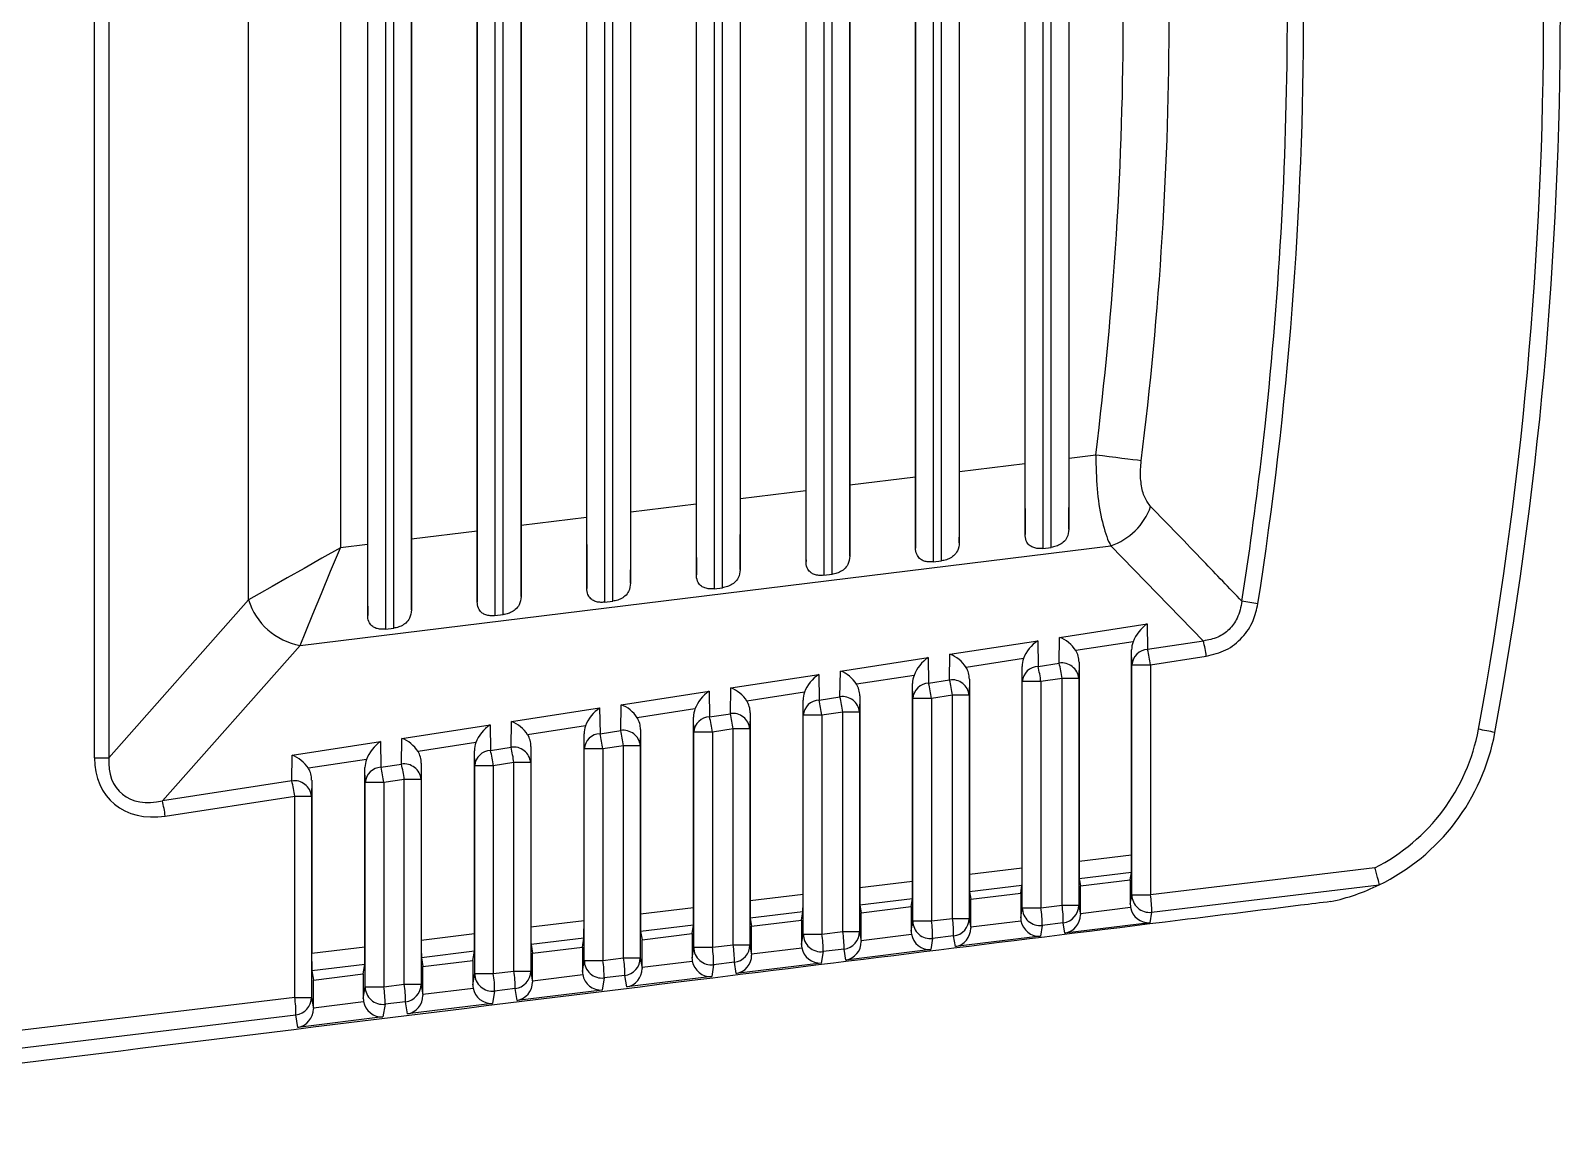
# Model space of a CAD drawing. Extents: x 8 to 113, y 1 to 87.
# Drawn here: x 53.228 to 54.093, y 36.193 to 36.809 of the extents above; entities that cross this region are included whole.
import ezdxf

# ---------------------------------------------------------------- set-up
doc = ezdxf.new("R2010")
doc.units = 0
doc.header["$MEASUREMENT"] = 0
doc.layers.add('OBJECT', color=7, linetype='CONTINUOUS')

msp = doc.modelspace()

# ---------------------------------------------------------------- linework, layer by layer
at = {"layer": 'OBJECT'}
for p, q in [((53.26383, 36.39726), (53.26383, 37.23919)), ((53.27196, 37.23919), (53.27196, 36.39726)), ((53.42846, 37.16645), (53.42846, 36.47)), ((53.43319, 36.47058), (53.43319, 37.16587)), ((53.41846, 36.47778), (53.41846, 37.15866)), ((53.44319, 37.15562), (53.44319, 36.48082)), ((53.49046, 37.15884), (53.49046, 36.47761)), ((53.49519, 36.47819), (53.49519, 37.15825)), ((53.351, 36.4866), (53.351, 37.14984)), ((53.48046, 36.4854), (53.48046, 37.15105)), ((53.50519, 37.14801), (53.50519, 36.48843)), ((53.55246, 37.15122), (53.55246, 36.48522)), ((53.55719, 36.4858), (53.55719, 37.15064)), ((53.54246, 36.49301), (53.54246, 37.14344)), ((53.56719, 37.1404), (53.56719, 36.49605)), ((53.60446, 36.50062), (53.60446, 37.13582)), ((53.61446, 37.14361), (53.61446, 36.49283)), ((53.61919, 36.49342), (53.61919, 37.14303)), ((53.67646, 37.136), (53.67646, 36.50045)), ((53.68119, 36.50103), (53.68119, 37.13542)), ((53.62919, 37.13279), (53.62919, 36.50366)), ((53.66646, 36.50824), (53.66646, 37.12821)), ((53.73846, 37.12839), (53.73846, 36.50806)), ((53.74319, 36.50864), (53.74319, 37.1278)), ((53.40297, 37.12048), (53.40297, 36.51597)), ((53.41832, 37.11859), (53.41832, 36.51785)), ((53.69119, 37.12517), (53.69119, 36.51127)), ((53.72846, 36.51585), (53.72846, 37.1206)), ((53.80046, 37.12077), (53.80046, 36.51567)), ((53.80519, 36.51625), (53.80519, 37.12019)), ((53.44332, 36.52092), (53.44332, 37.11552)), ((53.48032, 37.11098), (53.48032, 36.52546)), ((53.75319, 37.11756), (53.75319, 36.51889)), ((53.79046, 36.52346), (53.79046, 37.11298)), ((53.81519, 37.10995), (53.81519, 36.5265)), ((53.50532, 36.52853), (53.50532, 37.10791)), ((53.54232, 37.10337), (53.54232, 36.53308)), ((53.56732, 36.53615), (53.56732, 37.1003)), ((53.60432, 37.09575), (53.60432, 36.54069)), ((53.62932, 36.54376), (53.62932, 37.09269)), ((53.66632, 37.08814), (53.66632, 36.5483)), ((53.69132, 36.55137), (53.69132, 37.08507)), ((53.72832, 37.08053), (53.72832, 36.55592)), ((53.75332, 36.55899), (53.75332, 37.07746)), ((53.79032, 37.07292), (53.79032, 36.56353)), ((53.81532, 36.5666), (53.81532, 37.06985)), ((53.83037, 36.56844), (53.81532, 36.5666)), ((53.72832, 36.55592), (53.69132, 36.55137)), ((53.79032, 36.56353), (53.75332, 36.55899)), ((53.66632, 36.5483), (53.62932, 36.54376)), ((53.60432, 36.54069), (53.56732, 36.53615)), ((53.54232, 36.53308), (53.50532, 36.52853)), ((53.48032, 36.52546), (53.44332, 36.52092)), ((53.38015, 36.46081), (53.8389, 36.51714)), ((53.41832, 36.51785), (53.40297, 36.51597)), ((53.80046, 36.51567), (53.80519, 36.51625)), ((53.8389, 36.51714), (53.89137, 36.46327)), ((53.73846, 36.50806), (53.74319, 36.50864)), ((53.67646, 36.50045), (53.68119, 36.50103)), ((53.351, 36.4866), (53.27196, 36.39726)), ((53.61446, 36.49283), (53.61919, 36.49342)), ((53.49046, 36.47761), (53.49519, 36.47819)), ((53.55246, 36.48522), (53.55719, 36.4858)), ((53.42846, 36.47), (53.43319, 36.47058)), ((53.80996, 36.46533), (53.85955, 36.47295)), ((53.85955, 36.47295), (53.85977, 36.45842)), ((53.30233, 36.37285), (53.38015, 36.46081)), ((53.74793, 36.45581), (53.79758, 36.46343)), ((53.79758, 36.46343), (53.7978, 36.4489)), ((53.80974, 36.45074), (53.80996, 36.46533)), ((53.85151, 36.46287), (53.81909, 36.4579)), ((53.89137, 36.46327), (53.85977, 36.45842)), ((53.68591, 36.44629), (53.73561, 36.45392)), ((53.73561, 36.45392), (53.73583, 36.43939)), ((53.74772, 36.44122), (53.74793, 36.45581)), ((53.78954, 36.45336), (53.75706, 36.44837)), ((53.85083, 36.44982), (53.8507, 36.45828)), ((53.8507, 36.34237), (53.8507, 36.45828)), ((53.86135, 36.44982), (53.89296, 36.45467)), ((53.62388, 36.43677), (53.67364, 36.44441)), ((53.67364, 36.44441), (53.67386, 36.42988)), ((53.68569, 36.4317), (53.68591, 36.44629)), ((53.72757, 36.44385), (53.69503, 36.43885)), ((53.78886, 36.44031), (53.78873, 36.44877)), ((53.78873, 36.33493), (53.78873, 36.44877)), ((53.7978, 36.4489), (53.80974, 36.45074)), ((53.82094, 36.45126), (53.8208, 36.44214)), ((53.82094, 36.45126), (53.82094, 36.3388)), ((53.85083, 36.44982), (53.86135, 36.44982)), ((53.85083, 36.31978), (53.85083, 36.44982)), ((53.86135, 36.44982), (53.86135, 36.31978)), ((53.56185, 36.42725), (53.61167, 36.4349)), ((53.61167, 36.4349), (53.61189, 36.42037)), ((53.62366, 36.42217), (53.62388, 36.43677)), ((53.6656, 36.43434), (53.633, 36.42933)), ((53.72688, 36.4308), (53.72676, 36.43926)), ((53.72676, 36.32749), (53.72676, 36.43926)), ((53.73583, 36.43939), (53.74772, 36.44122)), ((53.75891, 36.44174), (53.75877, 36.43262)), ((53.75891, 36.44174), (53.75891, 36.33135)), ((53.79938, 36.44031), (53.78886, 36.44031)), ((53.78886, 36.31234), (53.78886, 36.44031)), ((53.81133, 36.44214), (53.79938, 36.44031)), ((53.79938, 36.44031), (53.79938, 36.31234)), ((53.81133, 36.31378), (53.81133, 36.44214)), ((53.8208, 36.44214), (53.81133, 36.44214)), ((53.8208, 36.44214), (53.8208, 36.31378)), ((53.56163, 36.41265), (53.56185, 36.42725)), ((53.66491, 36.42128), (53.66479, 36.42975)), ((53.66479, 36.32006), (53.66479, 36.42975)), ((53.67386, 36.42988), (53.68569, 36.4317)), ((53.69688, 36.43222), (53.69674, 36.4231)), ((53.69688, 36.43222), (53.69688, 36.32391)), ((53.72688, 36.30491), (53.72688, 36.4308)), ((53.73741, 36.4308), (53.72688, 36.4308)), ((53.7493, 36.43262), (53.73741, 36.4308)), ((53.73741, 36.4308), (53.73741, 36.30491)), ((53.7493, 36.30633), (53.7493, 36.43262)), ((53.75877, 36.43262), (53.7493, 36.43262)), ((53.75877, 36.43262), (53.75877, 36.30633)), ((53.4996, 36.40313), (53.49982, 36.41773)), ((53.49982, 36.41773), (53.5497, 36.42538)), ((53.5497, 36.42538), (53.54991, 36.41085)), ((53.60363, 36.42482), (53.57097, 36.41981)), ((53.60294, 36.41177), (53.60281, 36.42023)), ((53.60281, 36.31262), (53.60281, 36.42023)), ((53.61189, 36.42037), (53.62366, 36.42217)), ((53.63485, 36.42269), (53.63471, 36.41358)), ((53.63485, 36.42269), (53.63485, 36.31647)), ((53.67544, 36.42128), (53.66491, 36.42128)), ((53.66491, 36.29747), (53.66491, 36.42128)), ((53.68727, 36.4231), (53.67544, 36.42128)), ((53.67544, 36.42128), (53.67544, 36.29747)), ((53.68727, 36.29889), (53.68727, 36.4231)), ((53.69674, 36.4231), (53.68727, 36.4231)), ((53.69674, 36.4231), (53.69674, 36.29889)), ((53.43779, 36.40821), (53.48772, 36.41587)), ((53.48772, 36.41587), (53.48794, 36.40134)), ((53.54166, 36.41531), (53.50894, 36.41029)), ((53.54097, 36.40226), (53.54084, 36.41072)), ((53.54084, 36.30519), (53.54084, 36.41072)), ((53.54991, 36.41085), (53.56163, 36.41265)), ((53.57282, 36.41317), (53.57269, 36.40406)), ((53.57282, 36.41317), (53.57282, 36.30902)), ((53.60294, 36.29003), (53.60294, 36.41177)), ((53.61347, 36.41177), (53.60294, 36.41177)), ((53.62524, 36.41358), (53.61347, 36.41177)), ((53.61347, 36.41177), (53.61347, 36.29003)), ((53.62524, 36.29145), (53.62524, 36.41358)), ((53.63471, 36.41358), (53.62524, 36.41358)), ((53.63471, 36.41358), (53.63471, 36.29145)), ((53.37576, 36.39868), (53.42575, 36.40636)), ((53.42575, 36.40636), (53.42597, 36.39183)), ((53.43757, 36.39361), (53.43779, 36.40821)), ((53.47968, 36.4058), (53.44692, 36.40077)), ((53.479, 36.39275), (53.47887, 36.40121)), ((53.47887, 36.29775), (53.47887, 36.40121)), ((53.48794, 36.40134), (53.4996, 36.40313)), ((53.51079, 36.40365), (53.51066, 36.39454)), ((53.51079, 36.40365), (53.51079, 36.30158)), ((53.54097, 36.2826), (53.54097, 36.40226)), ((53.5515, 36.40226), (53.54097, 36.40226)), ((53.56321, 36.40406), (53.5515, 36.40226)), ((53.5515, 36.40226), (53.5515, 36.2826)), ((53.56321, 36.284), (53.56321, 36.40406)), ((53.57269, 36.40406), (53.56321, 36.40406)), ((53.57269, 36.40406), (53.57269, 36.284)), ((53.26383, 36.39726), (53.27196, 36.39726)), ((53.37554, 36.38409), (53.37576, 36.39868)), ((53.41771, 36.39629), (53.38489, 36.39125)), ((53.41703, 36.38323), (53.4169, 36.3917)), ((53.4169, 36.29031), (53.4169, 36.3917)), ((53.42597, 36.39183), (53.43757, 36.39361)), ((53.44876, 36.39413), (53.44863, 36.38501)), ((53.44876, 36.39413), (53.44876, 36.29414)), ((53.479, 36.27516), (53.479, 36.39275)), ((53.48953, 36.39275), (53.479, 36.39275)), ((53.50118, 36.39454), (53.48953, 36.39275)), ((53.48953, 36.39275), (53.48953, 36.27516)), ((53.50118, 36.27656), (53.50118, 36.39454)), ((53.51066, 36.39454), (53.50118, 36.39454)), ((53.51066, 36.39454), (53.51066, 36.27656)), ((53.37554, 36.38409), (53.30233, 36.37285)), ((53.38674, 36.38461), (53.3866, 36.37549)), ((53.38674, 36.38461), (53.38674, 36.28669)), ((53.41703, 36.26773), (53.41703, 36.38323)), ((53.42755, 36.38323), (53.41703, 36.38323)), ((53.43916, 36.38501), (53.42755, 36.38323)), ((53.42755, 36.38323), (53.42755, 36.26773)), ((53.43916, 36.26912), (53.43916, 36.38501)), ((53.44863, 36.38501), (53.43916, 36.38501)), ((53.44863, 36.38501), (53.44863, 36.26912)), ((53.30391, 36.36425), (53.37713, 36.37549)), ((53.37713, 36.26167), (53.37713, 36.37549)), ((53.37713, 36.37549), (53.3866, 36.37549)), ((53.3866, 36.37549), (53.3866, 36.26167)), ((53.82094, 36.3388), (53.8507, 36.34237)), ((53.75891, 36.33135), (53.78873, 36.33493)), ((53.85062, 36.33236), (53.82102, 36.32881)), ((53.84995, 36.32824), (53.85062, 36.33236)), ((53.98834, 36.33502), (53.86135, 36.31978)), ((53.69688, 36.32391), (53.72676, 36.32749)), ((53.78865, 36.32493), (53.75899, 36.32137)), ((53.78795, 36.32063), (53.78865, 36.32493)), ((53.82102, 36.32881), (53.8217, 36.32478)), ((53.8217, 36.32478), (53.84995, 36.32824)), ((53.8217, 36.30915), (53.8217, 36.32478)), ((53.84995, 36.32824), (53.84995, 36.31437)), ((53.86204, 36.30987), (53.99073, 36.32531)), ((53.99073, 36.32531), (53.9907, 36.32529)), ((53.63485, 36.31647), (53.66479, 36.32006)), ((53.72667, 36.31749), (53.69696, 36.31392)), ((53.69696, 36.31392), (53.6977, 36.30955)), ((53.6977, 36.30955), (53.72595, 36.31302)), ((53.72595, 36.31302), (53.72667, 36.31749)), ((53.72595, 36.31302), (53.72595, 36.29914)), ((53.75899, 36.32137), (53.7597, 36.31716)), ((53.7597, 36.31716), (53.78795, 36.32063)), ((53.7597, 36.30154), (53.7597, 36.31716)), ((53.78795, 36.32063), (53.78795, 36.30676)), ((53.79938, 36.31234), (53.81133, 36.31378)), ((53.81133, 36.31378), (53.8208, 36.31378)), ((53.8208, 36.31378), (53.8217, 36.30844)), ((53.84995, 36.31437), (53.85083, 36.31978)), ((53.85083, 36.31978), (53.86135, 36.31978)), ((53.51079, 36.30158), (53.54084, 36.30519)), ((53.57282, 36.30902), (53.60281, 36.31262)), ((53.6647, 36.31005), (53.63493, 36.30648)), ((53.63493, 36.30648), (53.6357, 36.30194)), ((53.6357, 36.30194), (53.66395, 36.30541)), ((53.66395, 36.30541), (53.6647, 36.31005)), ((53.66395, 36.30541), (53.66395, 36.29153)), ((53.6977, 36.29392), (53.6977, 36.30955)), ((53.72595, 36.29914), (53.72688, 36.30491)), ((53.72688, 36.30491), (53.73741, 36.30491)), ((53.73741, 36.30491), (53.7493, 36.30633)), ((53.7493, 36.30633), (53.75877, 36.30633)), ((53.75877, 36.30633), (53.7597, 36.30083)), ((53.7597, 36.30154), (53.7881, 36.30502)), ((53.78795, 36.30676), (53.78886, 36.31234)), ((53.78886, 36.31234), (53.79938, 36.31234)), ((53.8217, 36.30915), (53.8501, 36.31264)), ((53.86204, 36.30987), (53.86108, 36.30392)), ((53.44876, 36.29414), (53.47887, 36.29775)), ((53.60273, 36.30262), (53.5729, 36.29904)), ((53.5729, 36.29904), (53.5737, 36.29433)), ((53.5737, 36.29433), (53.60195, 36.29779)), ((53.60195, 36.29779), (53.60273, 36.30262)), ((53.60195, 36.29779), (53.60195, 36.28392)), ((53.6357, 36.28631), (53.6357, 36.30194)), ((53.66395, 36.29153), (53.66491, 36.29747)), ((53.66491, 36.29747), (53.67544, 36.29747)), ((53.67544, 36.29747), (53.68727, 36.29889)), ((53.68727, 36.29889), (53.69674, 36.29889)), ((53.69674, 36.29889), (53.6977, 36.29322)), ((53.6977, 36.29392), (53.7261, 36.29741)), ((53.74999, 36.29642), (53.7381, 36.295)), ((53.751, 36.29041), (53.74999, 36.29642)), ((53.79908, 36.29631), (53.751, 36.29041)), ((53.80007, 36.30243), (53.79908, 36.29631)), ((53.81202, 36.30387), (53.80007, 36.30243)), ((53.813, 36.29802), (53.81202, 36.30387)), ((53.86108, 36.30392), (53.813, 36.29802)), ((53.38674, 36.28669), (53.4169, 36.29031)), ((53.47879, 36.28775), (53.44885, 36.28415)), ((53.47795, 36.28257), (53.47879, 36.28775)), ((53.54076, 36.29518), (53.51088, 36.2916)), ((53.51088, 36.2916), (53.5117, 36.28671)), ((53.5117, 36.28671), (53.53995, 36.29018)), ((53.53995, 36.29018), (53.54076, 36.29518)), ((53.53995, 36.29018), (53.53995, 36.27631)), ((53.5737, 36.2787), (53.5737, 36.29433)), ((53.60195, 36.28392), (53.60294, 36.29003)), ((53.60294, 36.29003), (53.61347, 36.29003)), ((53.61347, 36.29003), (53.62524, 36.29145)), ((53.62524, 36.29145), (53.63471, 36.29145)), ((53.63471, 36.29145), (53.6357, 36.2856)), ((53.6357, 36.28631), (53.6641, 36.2898)), ((53.67613, 36.28756), (53.67508, 36.28108)), ((53.68796, 36.28898), (53.67613, 36.28756)), ((53.689, 36.28279), (53.68796, 36.28898)), ((53.73708, 36.2887), (53.689, 36.28279)), ((53.7381, 36.295), (53.73708, 36.2887)), ((53.41682, 36.28031), (53.38682, 36.27671)), ((53.41595, 36.27496), (53.41682, 36.28031)), ((53.44885, 36.28415), (53.4497, 36.2791)), ((53.4497, 36.2791), (53.47795, 36.28257)), ((53.4497, 36.26347), (53.4497, 36.2791)), ((53.47795, 36.28257), (53.47795, 36.26869)), ((53.5117, 36.27109), (53.5117, 36.28671)), ((53.53995, 36.27631), (53.54097, 36.2826)), ((53.54097, 36.2826), (53.5515, 36.2826)), ((53.5515, 36.2826), (53.56321, 36.284)), ((53.56321, 36.284), (53.57269, 36.284)), ((53.57269, 36.284), (53.5737, 36.27799)), ((53.5737, 36.2787), (53.6021, 36.28219)), ((53.61416, 36.28012), (53.61308, 36.27347)), ((53.62593, 36.28154), (53.61416, 36.28012)), ((53.627, 36.27518), (53.62593, 36.28154)), ((53.67508, 36.28108), (53.627, 36.27518)), ((53.38682, 36.27671), (53.3877, 36.27149)), ((53.3877, 36.27149), (53.41595, 36.27496)), ((53.3877, 36.25586), (53.3877, 36.27149)), ((53.41595, 36.27496), (53.41595, 36.26108)), ((53.47795, 36.26869), (53.479, 36.27516)), ((53.479, 36.27516), (53.48953, 36.27516)), ((53.48953, 36.27516), (53.50118, 36.27656)), ((53.50118, 36.27656), (53.51066, 36.27656)), ((53.51066, 36.27656), (53.5117, 36.27038)), ((53.5117, 36.27109), (53.5401, 36.27457)), ((53.55219, 36.27269), (53.55108, 36.26586)), ((53.5639, 36.27409), (53.55219, 36.27269)), ((53.565, 36.26757), (53.5639, 36.27409)), ((53.61308, 36.27347), (53.565, 36.26757)), ((53.37713, 36.26167), (52.96833, 36.21262)), ((53.37713, 36.26167), (53.3866, 36.26167)), ((53.3866, 36.26167), (53.3877, 36.25515)), ((53.41595, 36.26108), (53.41703, 36.26773)), ((53.41703, 36.26773), (53.42755, 36.26773)), ((53.42755, 36.26773), (53.43916, 36.26912)), ((53.43916, 36.26912), (53.44863, 36.26912)), ((53.44863, 36.26912), (53.4497, 36.26277)), ((53.4497, 36.26347), (53.4781, 36.26696)), ((53.49021, 36.26525), (53.48908, 36.25825)), ((53.50187, 36.26665), (53.49021, 36.26525)), ((53.503, 36.25996), (53.50187, 36.26665)), ((53.55108, 36.26586), (53.503, 36.25996)), ((53.3877, 36.25586), (53.4161, 36.25935)), ((53.42824, 36.25781), (53.42708, 36.25063)), ((53.43985, 36.25921), (53.42824, 36.25781)), ((53.441, 36.25234), (53.43985, 36.25921)), ((53.48908, 36.25825), (53.441, 36.25234)), ((52.96928, 36.20274), (53.37782, 36.25176)), ((53.379, 36.24473), (53.37782, 36.25176)), ((53.42708, 36.25063), (53.379, 36.24473)), ((53.25697, 36.22866), (52.96841, 36.19323))]:
    msp.add_line(p, q, dxfattribs=at)
at = {"layer": 'OBJECT', "flags": 128}
for points in [[(53.85614, 36.5652), (53.85398, 36.56548), (53.85141, 36.5658), (53.84849, 36.56617), (53.84525, 36.56657), (53.84176, 36.56701), (53.83807, 36.56748), (53.83425, 36.56796), (53.83037, 36.56844)], [(53.40297, 36.51597), (53.39255, 36.51008), (53.38244, 36.50437), (53.37297, 36.49901), (53.3644, 36.49417), (53.357, 36.48999), (53.351, 36.4866)], [(53.38015, 36.46081), (53.38339, 36.46864), (53.38748, 36.47853), (53.39225, 36.49006), (53.39749, 36.50273), (53.40297, 36.51597)]]:
    msp.add_lwpolyline(points, dxfattribs=at)
at = {"layer": 'OBJECT'}
for centre, radius, start, end in [((51.84385, 36.81822), 2.24, 349.58626, 10.41374), ((51.84332, 36.81822), 2.25, 349.58626, 10.41374), ((51.84332, 36.81822), 2.00268, 352.8353, 7.1647), ((51.84332, 36.81822), 2.02866, 352.8353, 7.1647), ((53.8275, 36.55129), 0.036, 288.45996, 340.67349), ((53.38677, 36.49766), 0.03744, 197.18456, 259.81519), ((53.80568, 35.74509), 0.74839, 81.04573, 81.74864), ((53.78058, 36.43843), 0.11354, 8.22586, 12.63734), ((53.86008, 36.44914), 0.00928, 91.91766, 175.80599), ((53.74895, 36.43357), 0.11358, 8.22648, 12.63673), ((53.79811, 36.43963), 0.00928, 91.91377, 175.80987), ((53.68704, 36.42407), 0.11351, 8.22517, 12.63804), ((53.81124, 36.44125), 0.0096, 5.31553, 98.95135), ((53.69895, 36.4259), 0.11354, 8.22586, 12.63734), ((53.73614, 36.43012), 0.00928, 91.91766, 175.80599), ((53.62498, 36.41454), 0.1136, 8.22882, 12.63817), ((53.74921, 36.43173), 0.0096, 5.31469, 98.95218), ((53.637, 36.41639), 0.11347, 8.2262, 12.64079), ((53.67417, 36.4206), 0.00928, 91.91775, 175.8059), ((53.56335, 36.40509), 0.11325, 8.222, 12.64499), ((53.68718, 36.42221), 0.0096, 5.31553, 98.95135), ((53.57493, 36.40686), 0.11351, 8.22517, 12.63804), ((53.6122, 36.41109), 0.00928, 91.91766, 175.80599), ((53.50106, 36.39552), 0.11358, 8.22648, 12.63673), ((53.62515, 36.41269), 0.0096, 5.31394, 98.95294), ((53.51294, 36.39734), 0.11347, 8.2262, 12.64079), ((53.55022, 36.40158), 0.00928, 91.91377, 175.80987), ((53.43889, 36.38597), 0.11378, 8.23226, 12.63473), ((53.56312, 36.40317), 0.0096, 5.31371, 98.95317), ((53.45087, 36.38782), 0.11351, 8.22517, 12.63804), ((53.93877, 36.43321), 0.11, 296.78627, 349.58626), ((53.93824, 36.43321), 0.12, 295.92184, 349.58626), ((54.00499, 36.17236), 0.2446, 77.89997, 80.12117), ((53.48825, 36.39207), 0.00928, 91.91974, 175.80391), ((53.37723, 36.37651), 0.11347, 8.2262, 12.64079), ((53.5011, 36.39365), 0.0096, 5.31394, 98.95294), ((53.38875, 36.37828), 0.1136, 8.22882, 12.63817), ((53.42628, 36.38256), 0.00928, 91.91763, 175.80789), ((53.31543, 36.36703), 0.11329, 8.22269, 12.6443), ((53.43907, 36.38413), 0.0096, 5.31268, 98.9542), ((53.32681, 36.36878), 0.11351, 8.22517, 12.63804), ((53.37704, 36.3746), 0.0096, 5.31394, 98.95294), ((53.2647, 36.35923), 0.1136, 8.22882, 12.63817), ((53.19127, 36.34796), 0.11381, 8.23288, 12.63411), ((53.93824, 36.43321), 0.12, 282.10705, 295.92184), ((53.75828, 36.3051), 0.05375, 358.67846, 9.285), ((53.8108, 36.31379), 0.01, 276.97458, 359.93772), ((53.86083, 36.31979), 0.01, 180.07631, 276.9893), ((53.8083, 36.31111), 0.05376, 358.67923, 9.28376), ((53.73688, 36.30492), 0.01, 180.07849, 276.99048), ((53.68442, 36.29624), 0.05369, 358.67132, 9.28876), ((53.6963, 36.29767), 0.0537, 358.67222, 9.28787), ((53.74877, 36.30634), 0.01, 276.97365, 359.93865), ((53.79885, 36.31236), 0.01, 180.07696, 276.99202), ((53.74644, 36.30368), 0.05365, 358.66875, 9.29471), ((53.67491, 36.29749), 0.01, 180.07917, 276.98644), ((53.62244, 36.2888), 0.05371, 358.67209, 9.28753), ((53.63423, 36.29022), 0.05375, 358.67846, 9.285), ((53.68675, 36.2989), 0.01, 276.97796, 359.93434), ((53.61294, 36.29005), 0.01, 180.07631, 276.9893), ((53.56041, 36.28136), 0.05376, 358.67923, 9.28376), ((53.57224, 36.28278), 0.0537, 358.67222, 9.28787), ((53.62472, 36.29146), 0.01, 276.97365, 359.93865), ((53.55097, 36.28261), 0.01, 180.07696, 276.99202), ((53.49851, 36.27393), 0.05369, 358.67132, 9.28876), ((53.51016, 36.27533), 0.05376, 358.67923, 9.28376), ((53.56269, 36.28402), 0.01, 276.97796, 359.93771), ((53.489, 36.27518), 0.01, 180.07849, 276.99048), ((53.43654, 36.2665), 0.05369, 358.67132, 9.28876), ((53.4482, 36.26789), 0.05369, 358.67132, 9.28876), ((53.50066, 36.27657), 0.01, 276.97365, 359.93865), ((53.32414, 36.25301), 0.05369, 358.67132, 9.28876), ((53.3766, 36.26169), 0.01, 276.97365, 359.93865), ((53.42703, 36.26774), 0.01, 180.07631, 276.9893), ((53.3745, 36.25905), 0.05376, 358.67923, 9.28376), ((53.3861, 36.26045), 0.05376, 358.67923, 9.28376), ((53.43863, 36.26913), 0.01, 276.97796, 359.93771)]:
    msp.add_arc(centre, radius, start, end, dxfattribs=at)
for centre, major_axis, ratio, start_param, end_param in [((51.77769, 36.81822), (2.17033, 0), 0.999535, 6.128671, 6.4377), ((53.8148, 36.56653), (0, 0.06045), 0.008662, 3.988522, 4.713453), ((53.72885, 36.55598), (0, 0.06045), 0.008662, 1.57186, 2.29679), ((53.7528, 36.55892), (0, 0.06045), 0.008662, 3.988522, 4.713453), ((53.79085, 36.56359), (0, 0.06045), 0.008662, 1.57186, 2.29679), ((53.66685, 36.54837), (0, 0.06045), 0.008662, 1.57186, 2.29679), ((53.6908, 36.55131), (0, 0.06045), 0.008662, 3.988522, 4.713453), ((53.60485, 36.54075), (0, 0.06045), 0.008662, 1.57186, 2.29679), ((53.6288, 36.5437), (0, 0.06045), 0.008662, 3.988522, 4.713453), ((53.54285, 36.53314), (0, 0.06045), 0.008662, 1.57186, 2.29679), ((53.5668, 36.53608), (0, 0.06045), 0.008662, 3.988522, 4.713453), ((53.4428, 36.52086), (0, 0.06045), 0.008662, 3.988522, 4.713453), ((53.48085, 36.52553), (0, 0.06045), 0.008662, 1.57186, 2.29679), ((53.5048, 36.52847), (0, 0.06045), 0.008662, 3.988522, 4.713453), ((53.41885, 36.51792), (0, 0.06045), 0.008662, 1.57186, 2.29679), ((53.86061, 36.46435), (0.00828, 0.00979), 0.557988, 1.093963, 2.148375), ((53.79864, 36.45484), (0.00828, 0.00979), 0.557988, 1.093963, 2.148375), ((53.81102, 36.45674), (0.00883, -0.00769), 0.591833, 1.09893, 2.153342), ((53.8607, 36.45854), (0.00087, 0.01154), 0.862782, 1.251345, 1.657606), ((53.73667, 36.44533), (0.00828, 0.00979), 0.557988, 1.093963, 2.148375), ((53.74899, 36.44722), (0.00883, -0.00769), 0.591833, 1.09893, 2.153342), ((53.79872, 36.44903), (0.00087, 0.01154), 0.862782, 1.251345, 1.657606), ((53.81093, 36.4509), (0.0012, 0.01153), 0.861198, 4.83308, 5.450813), ((53.67469, 36.43581), (0.00828, 0.00979), 0.557988, 1.093963, 2.148375), ((53.68696, 36.4377), (0.00883, -0.00769), 0.591833, 1.09893, 2.153342), ((53.73675, 36.43951), (0.00087, 0.01154), 0.862782, 1.251345, 1.657606), ((53.7489, 36.44138), (0.0012, 0.01153), 0.861198, 4.83308, 5.450813), ((53.61272, 36.4263), (0.00828, 0.00979), 0.557988, 1.093963, 2.148375), ((53.62493, 36.42817), (0.00883, -0.00769), 0.591833, 1.09893, 2.153342), ((53.67478, 36.43), (0.00087, 0.01154), 0.862782, 1.251345, 1.657606), ((53.68687, 36.43186), (0.0012, 0.01153), 0.861198, 4.83308, 5.450813), ((53.5629, 36.41865), (0.00883, -0.00769), 0.591833, 1.09893, 2.153342), ((53.62485, 36.42234), (0.0012, 0.01153), 0.861198, 4.83308, 5.450813), ((53.50088, 36.40913), (0.00883, -0.00769), 0.591833, 1.09893, 2.153342), ((53.55075, 36.41679), (0.00828, 0.00979), 0.557988, 1.093963, 2.148375), ((53.56282, 36.41281), (0.0012, 0.01153), 0.861198, 4.83308, 5.450813), ((53.61281, 36.42049), (0.00087, 0.01154), 0.862782, 1.251345, 1.657606), ((53.48878, 36.40727), (0.00828, 0.00979), 0.557988, 1.093963, 2.148375), ((53.50079, 36.40329), (0.0012, 0.01153), 0.861198, 4.83308, 5.450813), ((53.55084, 36.41098), (0.00087, 0.01154), 0.862782, 1.251345, 1.657606), ((53.42681, 36.39776), (0.00828, 0.00979), 0.557988, 1.093963, 2.148375), ((53.43885, 36.39961), (0.00883, -0.00769), 0.591833, 1.09893, 2.153342), ((53.43876, 36.39377), (0.0012, 0.01153), 0.861198, 4.83308, 5.450813), ((53.48887, 36.40146), (0.00087, 0.01154), 0.862782, 1.251345, 1.657606), ((53.31147, 36.41195), (0.03792, 0.03951), 0.729911, 2.491467, 3.902993), ((53.31094, 36.41195), (0.03241, 0.03434), 0.634863, 2.486313, 3.897839), ((53.37682, 36.39009), (0.00883, -0.00769), 0.591833, 1.09893, 2.153342), ((53.37673, 36.38425), (0.0012, 0.01153), 0.861198, 4.83308, 5.450813), ((53.4269, 36.39195), (0.00087, 0.01154), 0.862782, 1.251345, 1.657606), ((53.85061, 36.34242), (0, 0.01007), 0.008673, 3.195065, 4.707147), ((53.759, 36.33143), (0, 0.01007), 0.00868, 1.578121, 3.090203), ((53.78864, 36.33498), (0, 0.01007), 0.008673, 3.195065, 4.707147), ((53.82102, 36.33887), (0, 0.01007), 0.00868, 1.578121, 3.090203), ((53.69697, 36.32398), (0, 0.01007), 0.00868, 1.578121, 3.090203), ((53.72667, 36.32755), (0, 0.01007), 0.008673, 3.195065, 4.707147), ((53.63494, 36.31654), (0, 0.01007), 0.00868, 1.578121, 3.090203), ((53.6647, 36.32011), (0, 0.01007), 0.008673, 3.195065, 4.707147), ((53.85995, 36.31437), (-0.0016, -0.00989), 0.998514, 4.873219, 5.047119), ((53.54076, 36.30524), (0, 0.01007), 0.008673, 3.195065, 4.707147), ((53.57291, 36.3091), (0, 0.01007), 0.00868, 1.578121, 3.090203), ((53.60273, 36.31267), (0, 0.01007), 0.008673, 3.195065, 4.707147), ((53.79795, 36.30676), (-0.0016, -0.00989), 0.998514, 4.873219, 5.047119), ((53.79786, 36.30622), (-0.00707, 0.00734), 0.946913, 0.952763, 2.471199), ((53.81179, 36.30793), (0.00613, 0.00821), 0.948914, 3.930724, 5.379061), ((53.82179, 36.30916), (0, 0.01008), 0.008662, 1.57186, 1.64196), ((53.85986, 36.31383), (-0.00707, 0.00734), 0.946913, 0.952763, 2.471199), ((53.47878, 36.2978), (0, 0.01007), 0.008673, 3.195065, 4.707147), ((53.51088, 36.30165), (0, 0.01007), 0.00868, 1.578121, 3.090203), ((53.73595, 36.29915), (-0.0016, -0.00989), 0.998514, 4.873219, 5.047119), ((53.73586, 36.29861), (-0.00707, 0.00734), 0.946913, 0.952763, 2.471199), ((53.74979, 36.30032), (0.00613, 0.00821), 0.948914, 3.930724, 5.379061), ((53.75979, 36.30155), (0, 0.01008), 0.008662, 1.57186, 1.64196), ((53.41681, 36.29037), (0, 0.01007), 0.008673, 3.195065, 4.707147), ((53.44885, 36.29421), (0, 0.01007), 0.00868, 1.578121, 3.090203), ((53.67395, 36.29154), (-0.0016, -0.00989), 0.998514, 4.873219, 5.047119), ((53.67386, 36.291), (-0.00707, 0.00734), 0.946913, 0.952763, 2.471199), ((53.68779, 36.29271), (0.00613, 0.00821), 0.948914, 3.930724, 5.379061), ((53.69779, 36.29393), (0, 0.01008), 0.008662, 1.57186, 1.64196), ((53.38682, 36.28677), (0, 0.01007), 0.00868, 1.578121, 3.090203), ((53.57379, 36.27871), (0, 0.01008), 0.008662, 1.57186, 1.64196), ((53.61195, 36.28392), (-0.0016, -0.00989), 0.998514, 4.873219, 5.047119), ((53.61186, 36.28338), (-0.00707, 0.00734), 0.946913, 0.952763, 2.471199), ((53.62579, 36.28509), (0.00613, 0.00821), 0.948914, 3.930724, 5.379061), ((53.63579, 36.28632), (0, 0.01008), 0.008662, 1.57186, 1.64196), ((53.50179, 36.26987), (0.00613, 0.00821), 0.948914, 3.930724, 5.379061), ((53.51179, 36.2711), (0, 0.01008), 0.008662, 1.57186, 1.64196), ((53.54995, 36.27631), (-0.0016, -0.00989), 0.998514, 4.873219, 5.047119), ((53.54986, 36.27577), (-0.00707, 0.00734), 0.946913, 0.952763, 2.471199), ((53.56379, 36.27748), (0.00613, 0.00821), 0.948914, 3.930724, 5.379061), ((53.42595, 36.26108), (-0.0016, -0.00989), 0.998514, 4.873219, 5.047119), ((53.43979, 36.26226), (0.00613, 0.00821), 0.948914, 3.930724, 5.379061), ((53.44979, 36.26348), (0, 0.01008), 0.008662, 1.57186, 1.64196), ((53.48795, 36.2687), (-0.0016, -0.00989), 0.998514, 4.873219, 5.047119), ((53.48786, 36.26816), (-0.00707, 0.00734), 0.946913, 0.952763, 2.471199), ((53.37779, 36.25464), (0.00613, 0.00821), 0.948914, 3.930724, 5.379061), ((53.38779, 36.25587), (0, 0.01008), 0.008662, 1.57186, 1.64196), ((53.42586, 36.26055), (-0.00707, 0.00734), 0.946913, 0.952763, 2.471199)]:
    msp.add_ellipse(centre, major_axis=major_axis, ratio=ratio, start_param=start_param, end_param=end_param, dxfattribs=at)
for points, knots in [([(53.91309, 36.48574), (53.91409, 36.49233), (53.91913, 36.52528), (53.93311, 36.63564), (53.93921, 36.747), (53.93867, 36.85823), (53.93595, 36.96949), (53.92285, 37.07335), (53.91309, 37.15071)], [0, 0, 0, 0, 0.029968, 0.149857, 0.5, 0.529968, 0.649857, 1, 1, 1, 1]), ([(53.83037, 36.56844), (53.83052, 36.56197), (53.83082, 36.54901), (53.83351, 36.53184), (53.83653, 36.52188), (53.8385, 36.51795), (53.8389, 36.51714)], [0, 0, 0, 0, 0.307398, 0.614922, 0.920645, 1, 1, 1, 1]), ([(53.86147, 36.53937), (53.86027, 36.54094), (53.85787, 36.54407), (53.85592, 36.55171), (53.85553, 36.55912), (53.85599, 36.56362), (53.85614, 36.5652)], [0, 0, 0, 0, 0.288935, 0.578765, 0.851938, 1, 1, 1, 1]), ([(53.91309, 36.48574), (53.90586, 36.49331), (53.88877, 36.51122), (53.87146, 36.52907), (53.86147, 36.53937)], [0, 0, 0, 0, 0.422662, 1, 1, 1, 1]), ([(53.80046, 36.51567), (53.79954, 36.51561), (53.79772, 36.51549), (53.7952, 36.51603), (53.79295, 36.51719), (53.7911, 36.51934), (53.7905, 36.52166), (53.79046, 36.5232), (53.79046, 36.52346)], [0, 0, 0, 0, 0.150357, 0.300701, 0.452228, 0.658968, 0.942855, 1, 1, 1, 1]), ([(53.81519, 36.5265), (53.815, 36.52488), (53.81469, 36.52217), (53.81231, 36.51918), (53.80959, 36.51741), (53.8071, 36.51655), (53.80564, 36.51632), (53.80519, 36.51625)], [0, 0, 0, 0, 0.345934, 0.577476, 0.767312, 0.927998, 1, 1, 1, 1]), ([(53.73846, 36.50806), (53.73754, 36.508), (53.73572, 36.50788), (53.7332, 36.50842), (53.73095, 36.50957), (53.7291, 36.51173), (53.7285, 36.51405), (53.72846, 36.51559), (53.72846, 36.51585)], [0, 0, 0, 0, 0.150358, 0.300706, 0.452228, 0.658978, 0.942867, 1, 1, 1, 1]), ([(53.75319, 36.51889), (53.753, 36.51726), (53.75269, 36.51456), (53.75031, 36.51157), (53.74759, 36.5098), (53.7451, 36.50893), (53.74364, 36.50871), (53.74319, 36.50864)], [0, 0, 0, 0, 0.345934, 0.577484, 0.767312, 0.927998, 1, 1, 1, 1]), ([(53.62919, 36.50366), (53.629, 36.50204), (53.62869, 36.49933), (53.62631, 36.49634), (53.62359, 36.49457), (53.6211, 36.49371), (53.61964, 36.49348), (53.61919, 36.49342)], [0, 0, 0, 0, 0.345934, 0.577484, 0.767312, 0.927998, 1, 1, 1, 1]), ([(53.67646, 36.50045), (53.67554, 36.50039), (53.67372, 36.50027), (53.6712, 36.50081), (53.66895, 36.50196), (53.6671, 36.50412), (53.6665, 36.50644), (53.66646, 36.50798), (53.66646, 36.50824)], [0, 0, 0, 0, 0.150356, 0.3007, 0.452238, 0.658969, 0.942856, 1, 1, 1, 1]), ([(53.69119, 36.51127), (53.691, 36.50965), (53.69069, 36.50694), (53.68831, 36.50395), (53.68559, 36.50218), (53.6831, 36.50132), (53.68164, 36.5011), (53.68119, 36.50103)], [0, 0, 0, 0, 0.345934, 0.577476, 0.767312, 0.927998, 1, 1, 1, 1]), ([(53.56719, 36.49605), (53.567, 36.49443), (53.56669, 36.49172), (53.56431, 36.48873), (53.56159, 36.48696), (53.5591, 36.4861), (53.55765, 36.48587), (53.55719, 36.4858)], [0, 0, 0, 0, 0.345939, 0.577474, 0.76731, 0.927998, 1, 1, 1, 1]), ([(53.61446, 36.49283), (53.61354, 36.49277), (53.61172, 36.49265), (53.6092, 36.49319), (53.60695, 36.49435), (53.6051, 36.49651), (53.6045, 36.49883), (53.60446, 36.50036), (53.60446, 36.50062)], [0, 0, 0, 0, 0.1503569, 0.3007036, 0.4522359, 0.658984, 0.9428676, 1, 1, 1, 1]), ([(53.50519, 36.48843), (53.505, 36.48681), (53.50469, 36.4841), (53.50231, 36.48112), (53.49959, 36.47935), (53.4971, 36.47848), (53.49565, 36.47826), (53.49519, 36.47819)], [0, 0, 0, 0, 0.345939, 0.577474, 0.76731, 0.927998, 1, 1, 1, 1]), ([(53.55246, 36.48522), (53.55154, 36.48516), (53.54972, 36.48504), (53.5472, 36.48558), (53.54495, 36.48673), (53.5431, 36.48889), (53.5425, 36.49121), (53.54246, 36.49275), (53.54246, 36.49301)], [0, 0, 0, 0, 0.150356, 0.300699, 0.452236, 0.658974, 0.942856, 1, 1, 1, 1]), ([(53.42846, 36.47), (53.42754, 36.46994), (53.42572, 36.46982), (53.4232, 36.47036), (53.42095, 36.47151), (53.4191, 36.47367), (53.41851, 36.47599), (53.41846, 36.47753), (53.41846, 36.47778)], [0, 0, 0, 0, 0.150357, 0.300702, 0.452229, 0.65897, 0.942855, 1, 1, 1, 1]), ([(53.44319, 36.48082), (53.443, 36.4792), (53.44269, 36.47649), (53.44031, 36.4735), (53.43759, 36.47173), (53.4351, 36.47087), (53.43364, 36.47065), (53.43319, 36.47058)], [0, 0, 0, 0, 0.34594, 0.577476, 0.767325, 0.928013, 1, 1, 1, 1]), ([(53.49046, 36.47761), (53.48954, 36.47755), (53.48772, 36.47743), (53.4852, 36.47797), (53.48295, 36.47912), (53.4811, 36.48128), (53.4805, 36.4836), (53.48046, 36.48514), (53.48046, 36.4854)], [0, 0, 0, 0, 0.150356, 0.300717, 0.452237, 0.658985, 0.942868, 1, 1, 1, 1]), ([(53.91309, 36.48574), (53.91245, 36.48243), (53.91131, 36.47656), (53.90613, 36.46955), (53.89945, 36.46484), (53.89413, 36.4638), (53.89137, 36.46327)], [0, 0, 0, 0, 0.2953363, 0.5247161, 0.7544597, 1, 1, 1, 1]), ([(53.89296, 36.45467), (53.89676, 36.45561), (53.90439, 36.45749), (53.91365, 36.46486), (53.91983, 36.47418), (53.92142, 36.48111), (53.92216, 36.48436)], [0, 0, 0, 0, 0.2618794, 0.5244054, 0.7764165, 1, 1, 1, 1]), ([(53.99073, 36.32531), (53.99074, 36.32548), (53.99076, 36.32582), (53.99037, 36.32763), (53.98973, 36.33018), (53.98902, 36.33273), (53.98853, 36.33438), (53.98836, 36.33495), (53.98834, 36.33502)], [0, 0, 0, 0, 0.2192768, 0.4385033, 0.6592408, 0.8829816, 0.9858182, 1, 1, 1, 1]), ([(53.96341, 36.31588), (53.95772, 36.31518), (53.92929, 36.31166), (53.8099, 36.29688), (53.58012, 36.26846), (53.37305, 36.24296), (53.25697, 36.22866)], [0, 0, 0, 0, 0.024148, 0.120739, 0.507103, 1, 1, 1, 1])]:
    msp.add_open_spline(points, degree=3, knots=knots, dxfattribs=at)

doc.saveas('drawing.dxf')
